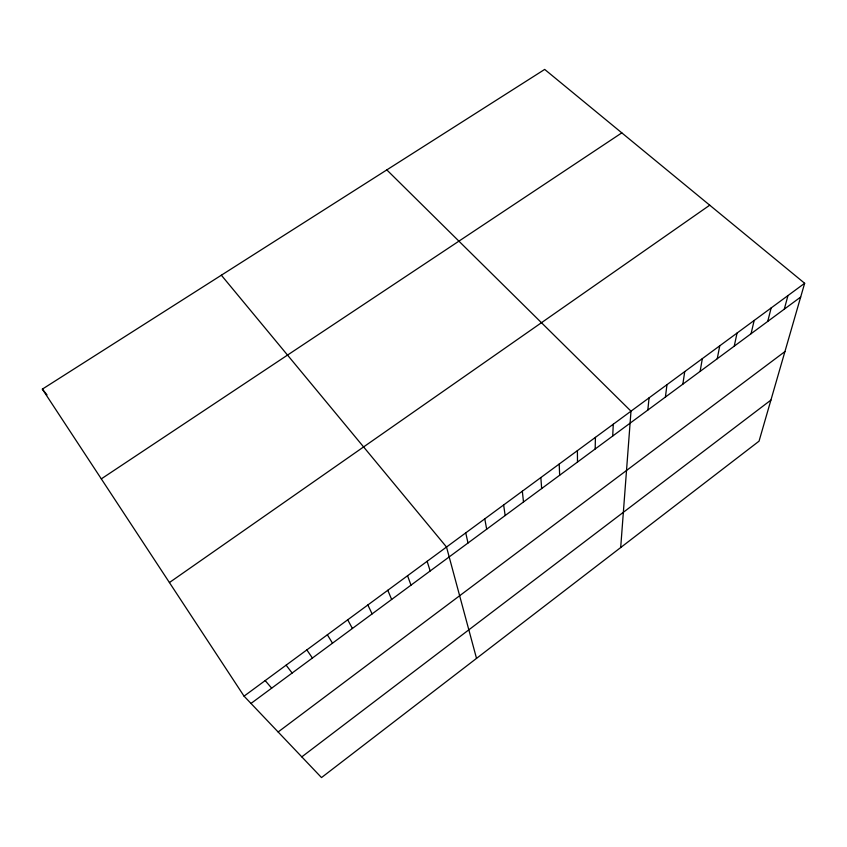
<?xml version="1.0" encoding="UTF-8"?>
<svg xmlns="http://www.w3.org/2000/svg" width="847" height="847" viewBox="0 0 847 847"><rect width="100%" height="100%" fill="white"/><g stroke="black" fill="none" stroke-linecap="round" stroke-linejoin="round"><path stroke-width="1.27" d="M595.176 448.984L595.42 437.37M612.709 436.025L613.281 424.209M620.692 547.533L630.994 411.176L386.814 169.898M647.828 410.054L649.067 397.857M665.414 397.052L666.981 384.665M682.851 384.157L684.736 371.589M700.13 371.388L702.332 358.63M717.25 358.726L719.759 345.788M734.233 346.179L737.049 333.062M751.056 333.729L754.169 320.452M767.742 321.405L771.141 307.948M784.28 309.176L787.975 295.561M804.65 283.279L759.05 441.16L321.5 777.578L244.052 696.149L42.35 389.133L544.685 69.422L804.65 283.279L244.052 696.149M301.797 756.869L770.908 400.091M278.134 731.977L784.925 351.579M250.998 703.444L800.669 297.053M169.421 582.545L709.733 205.186M101.312 478.873L621.814 132.863M265.185 680.586L271.665 688.166M221.353 275.211L446.517 547.035L476.522 658.394M42.35 389.133L47.009 394.861M286.117 665.17L292.141 673.037M306.836 649.903L312.416 658.045M327.365 634.784L332.5 643.191M347.704 619.813L352.405 628.474M367.842 604.98L372.119 613.895M387.788 590.285L391.653 599.454M407.545 575.738L411.007 585.15M427.132 561.317L430.181 570.973M465.734 532.879L468.01 543.001M484.78 518.862L486.676 529.206M503.637 504.96L505.161 515.537M522.334 491.196L523.488 501.985M540.852 477.56L541.657 488.56M559.211 464.04L559.655 475.252M577.4 450.646L577.495 462.06"/></g></svg>
